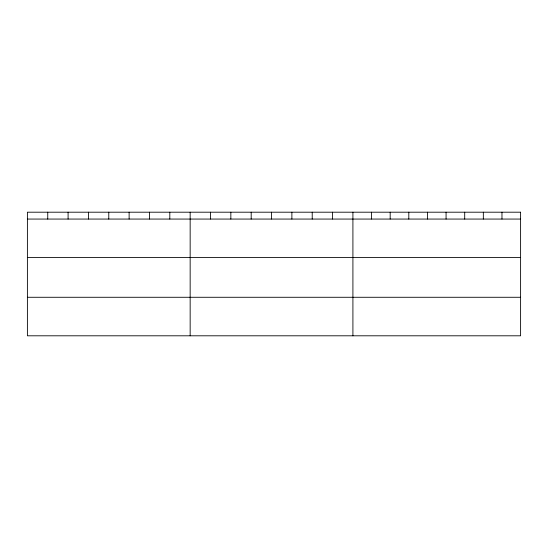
<?xml version="1.0" encoding="UTF-8"?>
<svg xmlns="http://www.w3.org/2000/svg" width="548" height="548" viewBox="0 0 548 548"><rect width="100%" height="100%" fill="white"/><g stroke="black" fill="none" stroke-linecap="round" stroke-linejoin="round"><path stroke-width="0.82" d="M27.4 219.063L520.6 219.063M27.4 257.587L520.6 257.587M27.4 297.276L520.6 297.276M501.968 212.199L501.968 219.063M483.336 212.199L483.336 219.063M464.704 212.199L464.704 219.063M446.072 212.199L446.072 219.063M427.44 212.199L427.44 219.063M408.808 212.199L408.808 219.063M390.176 212.199L390.176 219.063M371.544 212.199L371.544 219.063M352.912 212.199L352.912 335.801M332.568 212.199L332.568 219.063M312.223 212.199L312.223 219.063M291.879 212.199L291.879 219.063M271.534 212.199L271.534 219.063M251.19 212.199L251.19 219.063M230.845 212.199L230.845 219.063M210.501 212.199L210.501 219.063M190.156 212.199L190.156 335.801M169.812 212.199L169.812 219.063M149.467 212.199L149.467 219.063M129.123 212.199L129.123 219.063M108.778 212.199L108.778 219.063M88.434 212.199L88.434 219.063M68.089 212.199L68.089 219.063M47.745 212.199L47.745 219.063M520.6 212.199L27.4 212.199L27.4 335.801L520.6 335.801L520.6 212.199"/></g></svg>
